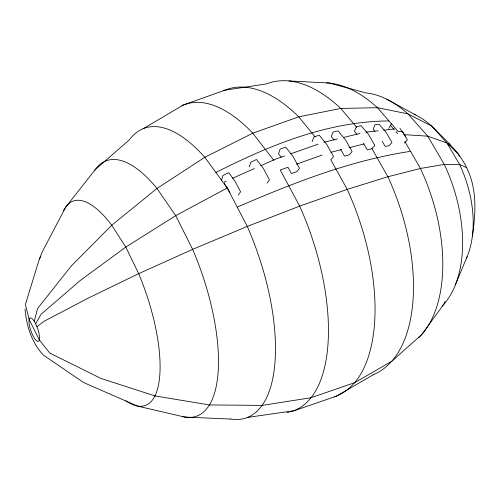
<?xml version="1.0" encoding="UTF-8"?>
<svg xmlns="http://www.w3.org/2000/svg" width="500" height="500" viewBox="0 0 500 500"><rect width="100%" height="100%" fill="white"/><g stroke="black" fill="none" stroke-linecap="round" stroke-linejoin="round"><path stroke-width="0.75" d="M472.406 235.963C475.769 213.144 477.25 188.994 466.644 167.712C458.775 151.031 444.369 139.162 431.819 126.144A90.569 56.288 70.6 0 0 413.925 114.125M221.556 180.188L222.875 175.519L228.762 172.712L235.081 181.256L240.588 191.769L238.3 194.988M204.806 157.331A153.444 65.425 70.7 0 0 129.362 139.825L95.138 169.719L65.744 207.106L42.488 251.394L39.3 259.156L25.394 304.494L29.137 319.488L39.356 339.944L49.75 353.069L100.975 378.45L154.975 395.925L209.425 404.925L262.106 405.394L311.038 397.725L354.625 382.688L391.706 361.306L421.544 334.769L443.806 304.288L445.056 301.462M249.269 166.925L250.712 162.237L256.488 159.481L263.444 168.588L269.456 179.844L267.031 183.1M312.106 141.738L313.812 137.062L319.156 135.15L326.931 144.662L333.519 156.531L330.825 159.819L347.206 189.375A162.744 81.625 70.6 0 1 354.644 382.713M455.3 285.025L467.444 255.844A90.575 56.294 70.6 0 0 459.531 164.35L446.981 143.062L431.819 126.144L407.975 113.894A117.806 70.287 70.6 0 0 365.938 92.9L329.006 83.012L288.894 80.938M388.744 128.531L391.425 123.769M39.3 259.156L40.763 256.425M466.644 167.712L459.538 164.344L444.306 164.438L420.438 168.463L387.887 176.75L347.206 189.375L299.669 206.131L247.275 226.431L192.631 249.344L138.675 273.669L88.306 298.087L44.044 321.306L36.925 326.681L35.638 323.812L40.925 314.406L80.138 280.587L125.806 247.075L175.712 215.65L227.25 187.969L229.881 192.662M363.612 143.481L367.269 149.938L371.95 148.669L374.781 145.425L368.531 134.444L361.075 125.669L356.3 126.75L354.45 131.337L356.938 134.288M404.469 143.062L407.369 139.894L402.444 131.4M443.819 304.312A117.819 70.3 70.6 0 0 444.288 164.45L427.75 136.181L407.975 113.894L377.475 107.694L340.763 108.444L298.731 116.838L252.794 133.188L204.806 157.3L157 188.425L111.744 225.231L71.306 265.95L37.581 308.525L34.256 321.35L35.638 323.812M143.15 128.7L183.088 105.138L224.669 90.256L266.581 83.888A154.812 83.025 70.6 0 1 340.756 108.469L356.756 127.35M373.119 374.85L336.375 396.181L294.325 410.675L247.925 417.375M215.919 172.488C269.762 145.181 327.719 121.363 389.006 120.931M226.188 181.119L224.775 181.75L224.55 184L227.25 187.969L247.275 226.431A153.463 65.438 70.6 0 1 262.119 405.425M232.544 178.287L254.431 168.538M260.788 165.706L275.619 159.1L284.394 156.025M237.206 207.1C292.987 183.131 350.156 160.356 410.544 151.35M296.444 164.225L322.069 155.075M290.975 153.713L318.038 144.219M330.95 152.294L341.481 149.644M349 147.75L364.044 143.963M323.906 142.244L337.394 138.956M343.387 137.5L359.875 133.488M365.894 132.125L378.281 130.756M383.7 130.162L394.538 128.969M402.406 131.356L398.338 131.706L377.475 107.694M230.594 419.062L184.55 417.05L137.481 406.081L83.663 382.569L43.6 355.244C31.725 343.131 26.456 325.538 25 308.962M403.831 134.606L427.75 136.181L446.981 143.062L458.669 154.231L459.375 156.419M386.775 99.219L415.363 114.812M390.625 125.6L394.006 129.488M395.938 131.706L397.519 133.531M374.931 131.306L373.15 129.225L375.056 124.706L379.25 124.412L386.181 132.45L391.956 142.513L389.094 145.712L385.138 146.394L382.156 141.175M334.181 140.106L331.325 136.637L333.094 132L338.031 130.881L345.662 140.062L352.106 151.525L349.344 154.794L344.5 156.106L340.731 149.356M314.994 136.819L298.731 116.838A162.725 81.606 70.6 0 0 223.275 90.862M281.194 157.175L278.562 153.806L280.131 149.106L285.669 147.125L293.125 156.575L299.513 168.312L296.95 171.594L291.356 173.538L287.956 167.256L280.231 170.025L299.669 206.131A162.488 75.487 70.6 0 1 311.05 397.756M273.869 160.394L252.794 133.188A162.463 75.469 70.6 0 0 181.756 105.725M204.806 157.3L227.25 187.969M399.956 128.369L405.369 135.994M404.888 141.575L420.438 168.463M371.95 148.669L387.887 176.75M448.956 143.4L449.988 145.456M36.925 326.656A12.394 3.55 70.7 0 1 37.656 341.362A12.394 3.55 70.7 0 1 29.281 324.663A12.394 3.55 70.7 0 1 34.263 321.35M63.669 210.581A108.306 38.087 70.7 0 1 111.744 225.25L125.806 247.075L138.675 273.669A108.319 38.1 70.7 0 1 154.981 395.944M94.356 170.85A135.369 52.556 70.7 0 1 157 188.45L175.712 215.65L192.631 249.344A135.381 52.569 70.6 0 1 209.438 404.95M326.594 82.837A139.537 79.275 70.6 0 1 377.469 107.713M154.95 395.881A108.387 38.125 70.7 0 1 125.875 400.75M209.4 404.875A135.475 52.613 70.7 0 1 182.481 416.512M262.069 405.337A153.569 65.494 70.7 0 1 230.569 418.969M289.181 412.163A162.6 75.556 70.6 0 1 286.919 412.606M310.994 397.663A162.6 75.556 70.6 0 1 290.669 411.788M354.581 382.619A162.862 81.7 70.6 0 1 334.169 396.856M391.669 361.25A154.944 83.112 70.6 0 1 373.075 374.756M421.512 334.719A139.65 79.362 70.6 0 1 418.762 337.606M443.775 304.244A117.9 70.356 70.6 0 1 442.119 306.044M387.875 176.762A154.831 83.044 70.6 0 1 391.725 361.337M420.425 168.475A139.55 79.294 70.6 0 1 421.562 334.794M467.137 256.606A90.575 56.294 70.6 0 1 466.5 258.106"/></g></svg>
